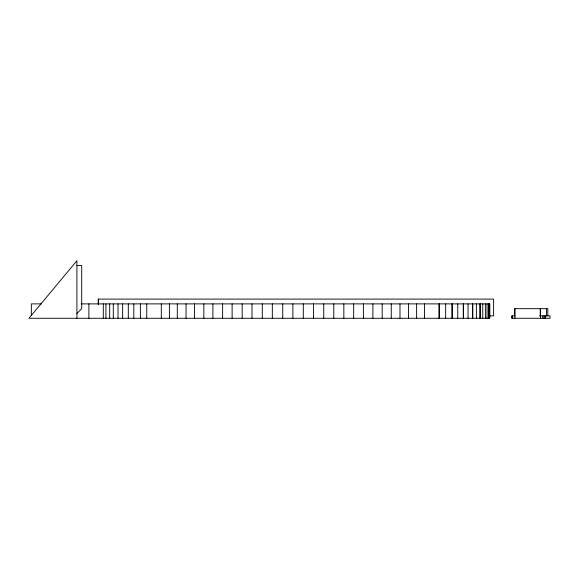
<?xml version="1.0" encoding="UTF-8"?>
<svg xmlns="http://www.w3.org/2000/svg" width="579" height="579" viewBox="0 0 579 579"><rect width="100%" height="100%" fill="white"/><g stroke="black" fill="none" stroke-linecap="round" stroke-linejoin="round"><path stroke-width="0.87" d="M76.906 313.478L81.704 308.679L81.704 265.522L76.906 265.522M41.471 303.888L31.346 303.888L31.346 315.577M81.212 303.888L489.704 303.888L489.704 318.276L28.95 318.269L76.906 260.724L76.906 318.276M489.233 315.873L493.612 315.873L493.612 299.09L98.198 299.09L98.198 304.228M514.977 315.873L511.532 315.873L511.532 318.276L550.05 318.276L550.05 315.873L539.505 315.873M547.814 315.873L547.814 308.679L514.651 308.679L514.651 315.873M546.569 308.679L546.569 315.873M545.621 315.873L545.621 318.276M544.224 315.873L544.224 318.276M542.87 315.873L542.87 318.276M540.475 308.679L540.475 318.276M540.229 308.679L540.229 315.873M514.977 308.679L514.977 318.276M512.596 315.873L512.596 318.276M489.689 303.888L489.689 318.276M489.175 303.888L489.175 318.276M488.618 303.888L488.625 318.276M487.026 303.888L487.026 318.276M485.383 303.888L485.419 318.276M482.748 303.888L482.748 318.276M480.107 303.888L480.107 318.276M480.042 303.888L480.042 318.276M476.394 303.888L476.394 318.276M472.739 303.888L472.739 318.276M472.652 303.888L472.652 318.276M468.035 303.888L468.035 318.276M463.403 303.888L463.403 318.276M463.294 303.888L463.294 318.276M457.75 303.888L457.75 318.276M452.206 303.888L452.206 318.276M452.069 303.888L452.069 318.276M445.671 303.888L445.671 318.276M439.258 303.888L439.258 318.276M439.099 303.888L439.099 318.276M424.53 303.888L424.53 318.276M416.619 303.888L416.619 318.276M408.528 303.888L408.528 318.276M399.988 303.888L399.988 318.276M391.252 303.888L391.252 318.276M382.183 303.888L382.183 318.276M372.898 303.888L372.898 318.276M363.402 303.888L363.402 318.276M353.675 303.888L353.675 318.276M343.846 303.888L343.846 318.276M333.786 303.888L333.786 318.276M323.741 303.888L323.741 318.276M313.449 303.888L313.449 318.276M303.295 303.888L303.295 318.276M292.887 303.888L292.887 318.276M282.733 303.888L282.733 318.276M272.325 303.888L272.325 318.276M262.287 303.888L262.287 318.276M251.995 303.888L251.995 318.276M242.174 303.888L242.174 318.276M232.114 303.888L232.114 318.276M222.626 303.888L222.626 318.276M212.898 303.888L212.898 318.276M203.844 303.888L203.844 318.276M194.558 303.888L194.558 318.276M186.04 303.888L186.04 318.276M177.297 303.888L177.297 318.276M169.408 303.888L169.408 318.276M161.309 303.888L161.309 318.276M146.762 303.888L146.762 318.276M140.371 303.888L140.371 318.276M133.814 303.888L133.814 318.276M128.306 303.888L128.306 318.276M122.625 303.888L122.625 318.276M118.022 303.888L118.022 318.276M113.289 303.888L113.289 318.276M109.663 303.888L109.663 318.276M105.921 303.888L105.921 318.276M103.308 303.888L103.308 318.276M98.495 299.09L98.495 304.228M88.898 303.888L88.898 318.276"/></g></svg>
